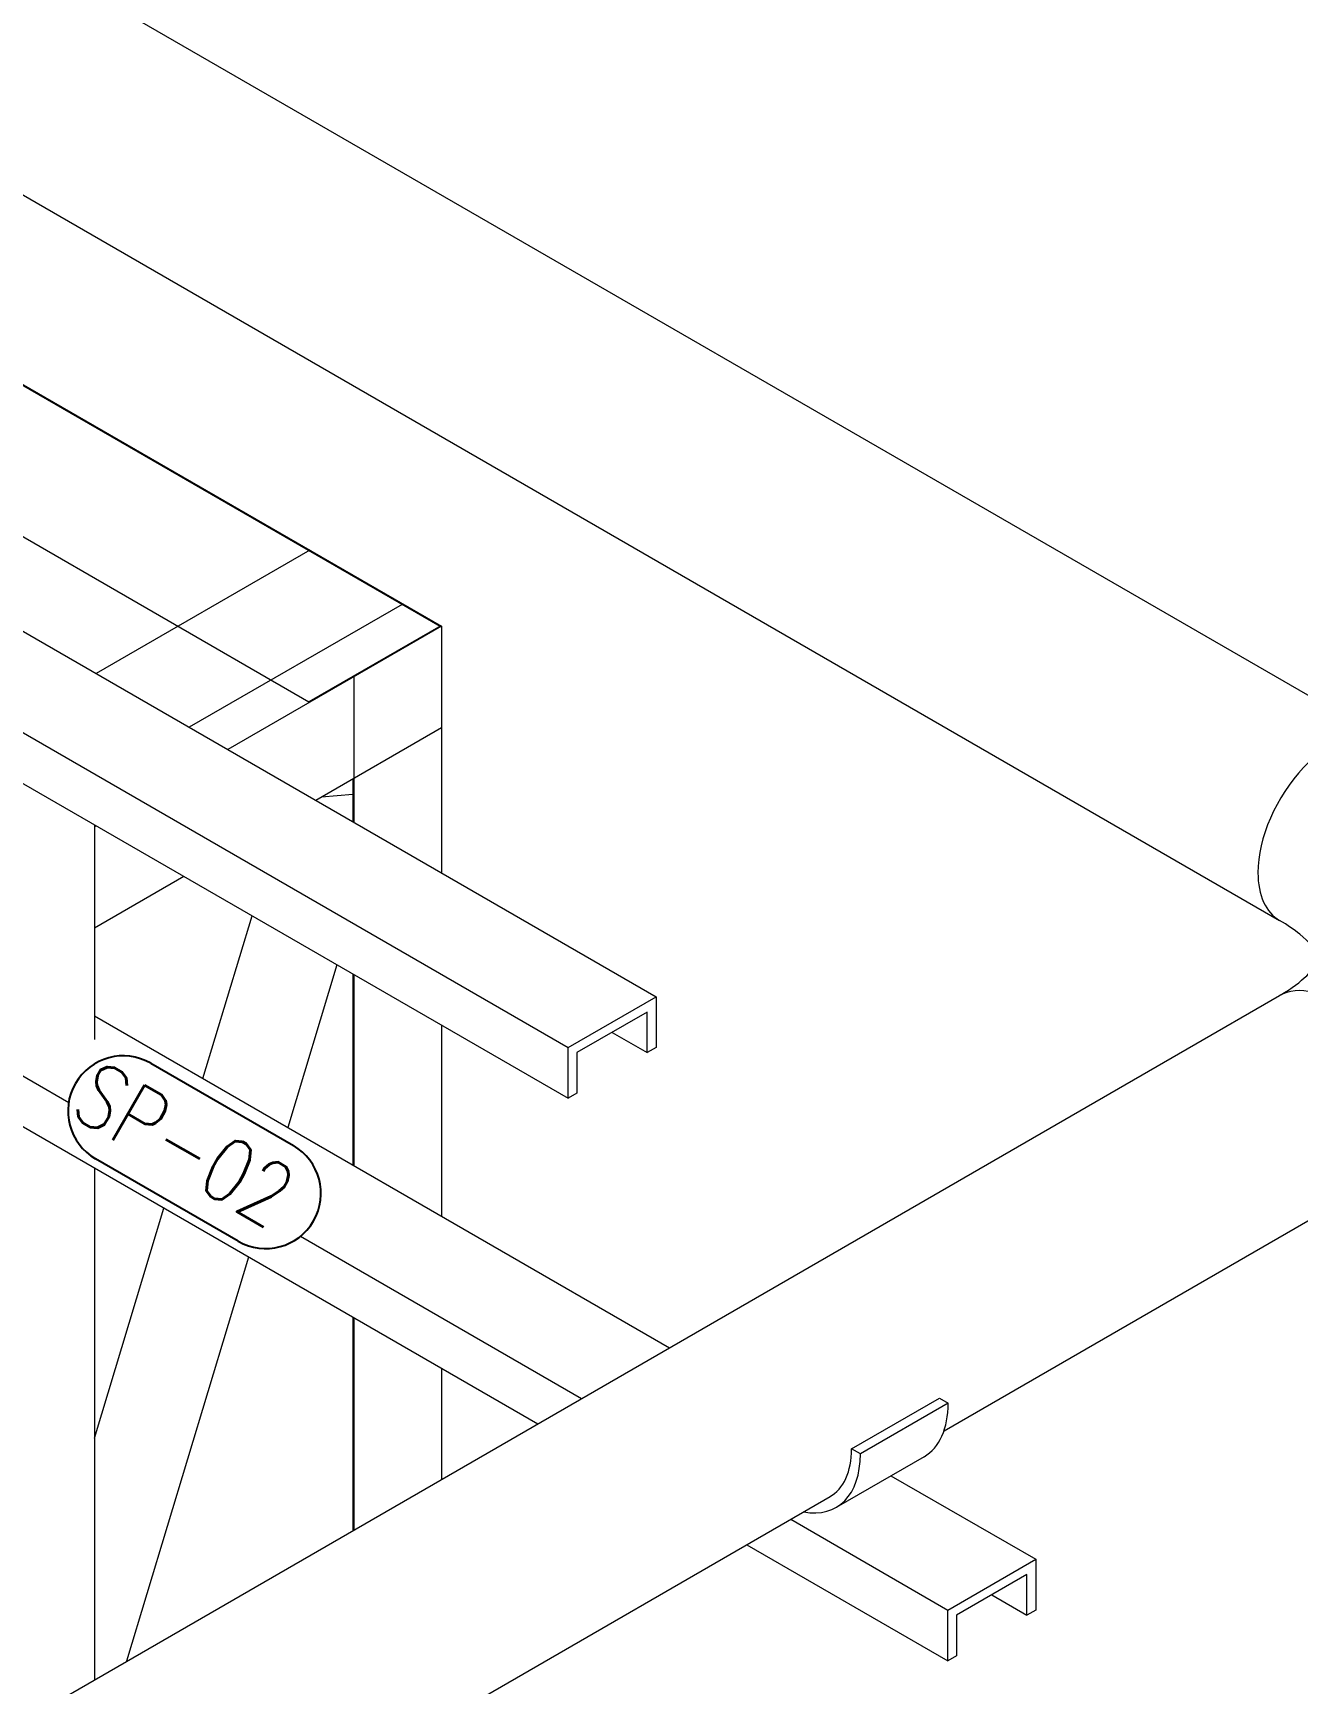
# Model space of a CAD drawing. Header units: millimetres. Extents: x -312439 to 477422, y -331570 to 212570.
# Drawn here: x 368043 to 370537, y 103998 to 107253 of the extents above; entities that cross this region are included whole.
import ezdxf

# ---------------------------------------------------------------- set-up
doc = ezdxf.new("R2010")
doc.units = ezdxf.units.MM
doc.layers.add('ARCONDTEXTO', color=4, linetype='Continuous')
doc.styles.add('ROMANS', font='romans.shx', dxfattribs={"height": 187.5})

msp = doc.modelspace()

# ---------------------------------------------------------------- linework, layer by layer
at = {"color": 5, "linetype": 'Continuous', "lineweight": 0, "extrusion": (-1.11022e-16, 0.816497, 0.57735)}
for p, q in [((360696.16, 111163.431), (370500.469, 105502.91)), ((370706.594, 105859.928), (361937.317, 110922.873)), ((364586.614, 101940.686), (370500.469, 105355.052)), ((369838.874, 104497.056), (370706.594, 104998.034)), ((367067.593, 102897.056), (369614.523, 104367.527))]:
    msp.add_line(p, q, dxfattribs=at)
at = {"color": 3, "linetype": 'Continuous', "lineweight": 0, "extrusion": (-1.11022e-16, 0.816497, 0.57735)}
for p, q in [((367806.908, 106684.31), (368848.266, 106083.081)), ((367807.324, 106682.07), (368844.802, 106083.081)), ((367813.093, 106380.739), (368586.727, 105934.081)), ((368588.459, 106233.081), (368167.13, 105989.827)), ((368675.061, 106183.081), (368673.329, 106182.081)), ((368770.324, 106126.081), (368350.727, 105883.827)), ((368848.266, 106083.081), (368426.937, 105839.827)), ((368846.534, 106084.081), (368586.727, 105934.081)), ((368848.266, 106083.081), (368848.266, 105596.572)), ((368673.329, 105984.081), (368675.061, 105983.081)), ((368675.061, 105983.081), (368675.061, 105696.572)), ((368848.266, 105883.081), (368600.143, 105739.827)), ((368673.329, 105782.081), (368673.329, 105697.572)), ((368673.329, 105751.445), (368611.503, 105746.386)), ((368167.13, 105689.827), (368163.87, 105687.944)), ((368340.335, 105589.827), (368163.87, 105487.944)), ((368377.936, 105191.513), (368474.8, 105512.193)), ((368642.007, 105415.657), (368545.142, 105094.976)), ((368673.329, 105397.572), (368673.329, 105020.968)), ((368675.061, 105396.572), (368675.061, 105019.968)), ((368848.266, 105296.572), (368848.266, 104919.968)), ((368163.87, 104482.821), (368300.775, 104936.062)), ((368467.981, 104839.525), (368227.27, 104042.62)), ((368673.329, 104720.968), (368673.329, 104300.152)), ((368675.061, 104719.968), (368675.061, 104301.152)), ((368848.266, 104619.968), (368848.266, 104401.152)), ((367067.593, 102897.056), (369614.523, 104367.527))]:
    msp.add_line(p, q, dxfattribs=at)
at = {"color": 7, "linetype": 'Continuous', "lineweight": 0, "extrusion": (-1.11022e-16, 0.816497, 0.57735)}
for p, q in [((367772.637, 106217.587), (369271.046, 105352.48)), ((367599.432, 106117.587), (369097.841, 105252.48)), ((367599.432, 106017.587), (369097.841, 105152.48)), ((368163.87, 105691.709), (368163.87, 105268.137)), ((367599.432, 105440.982), (368113.137, 105144.395)), ((369097.841, 105252.48), (369271.046, 105352.48)), ((369271.046, 105352.48), (369271.046, 105252.48)), ((367599.432, 105340.982), (369037.766, 104510.56)), ((369253.726, 105322.48), (369115.162, 105242.48)), ((369253.726, 105242.48), (369253.726, 105322.48)), ((368163.87, 105315.104), (369297.574, 104660.56)), ((369184.444, 105282.48), (369253.726, 105242.48)), ((369097.841, 105152.48), (369097.841, 105252.48)), ((369115.162, 105242.48), (369115.162, 105162.48)), ((369271.046, 105252.48), (369253.726, 105242.48)), ((369115.162, 105162.48), (369097.841, 105152.48)), ((368163.87, 105015.104), (368163.87, 104006.016)), ((368570.08, 104880.578), (369124.368, 104560.56)), ((369656.641, 104461.552), (369829.846, 104561.552)), ((369847.167, 104551.552), (369673.962, 104451.552)), ((369829.846, 104561.552), (369847.167, 104551.552)), ((369799.404, 104445.98), (369626.199, 104345.98)), ((369673.962, 104451.552), (369656.641, 104461.552)), ((369734.321, 104408.404), (370019.662, 104243.662)), ((369536.618, 104322.548), (369846.457, 104143.662)), ((369450.015, 104272.548), (369846.457, 104043.662)), ((369846.457, 104143.662), (370019.662, 104243.662)), ((370002.342, 104213.662), (369863.778, 104133.662)), ((370002.342, 104133.662), (370002.342, 104213.662)), ((370019.662, 104243.662), (370019.662, 104143.662)), ((369933.06, 104173.662), (370002.342, 104133.662)), ((369846.457, 104043.662), (369846.457, 104143.662)), ((369863.778, 104133.662), (369863.778, 104053.662)), ((370019.662, 104143.662), (370002.342, 104133.662)), ((369863.778, 104053.662), (369846.457, 104043.662))]:
    msp.add_line(p, q, dxfattribs=at)
at = {"color": 1}
for points in [[(368274.86, 105221.573), (368556.057, 105059.224)], [(368447.354, 104870.945), (368166.157, 105033.294)]]:
    msp.add_lwpolyline(points, dxfattribs=at)
for centre, start, end in [((368220.509, 105127.434), 60, 240), ((368501.706, 104965.084), 240, 60)]:
    msp.add_arc(centre, 108.703, start, end, dxfattribs=at)
at = {"color": 5, "linetype": 'Continuous', "lineweight": 0}
for centre, major_axis, start_param, end_param in [((370603.532, 105681.419), (-103.062, -178.509), 3.14159265, 5.49778714), ((370603.532, 105681.419), (-103.062, -178.509), 5.49778714, 6.28318531), ((370603.532, 105176.543), (-103.062, 178.509), 3.14159265, 6.28318531)]:
    msp.add_ellipse(centre, major_axis=major_axis, ratio=0.57735027, start_param=start_param, end_param=end_param, dxfattribs=at)
at = {"color": 7, "linetype": 'Continuous', "lineweight": 0}
for centre, major_axis, start_param in [((369684.094, 104645.702), (-115.31, 199.722), 3.14159265), ((369510.889, 104545.702), (-115.31, 199.722), 2.67648367), ((369510.889, 104545.702), (-103.062, 178.509), 3.13603143)]:
    msp.add_ellipse(centre, major_axis=major_axis, ratio=0.57735027, start_param=start_param, end_param=3.92699082, dxfattribs=at)
at = {"color": 5, "linetype": 'Continuous', "lineweight": 0}
msp.add_open_spline([(370501.815, 105355.809), (370524.45, 105369.003), (370541.907, 105382.501), (370566.021, 105405.819), (370572.519, 105415.433), (370579.415, 105428.563), (370578.525, 105428.944), (370578.524, 105428.998), (370579.23, 105430.677), (370569.225, 105447.558), (370558.732, 105460.916), (370529.392, 105484.683), (370516.126, 105493.871), (370500.469, 105502.91)], degree=3, knots=[1.5755773, 1.5755773, 1.5755773, 1.5755773, 1.81792283, 1.81792283, 2.06181007, 2.06181007, 2.37173543, 2.37173543, 2.68589469, 2.68589469, 2.97542219, 2.97542219, 3.14159265, 3.14159265, 3.14159265, 3.14159265], dxfattribs=at)

# ---------------------------------------------------------------- texts
at = {"layer": 'ARCONDTEXTO', "color": 3, "linetype": 'Continuous', "lineweight": -3, "style": 'ROMANS', "width": 0.8}
msp.add_text('SP-02', height=125, rotation=330, dxfattribs=at).set_placement((368111.19, 105121.587))

doc.saveas('drawing.dxf')
